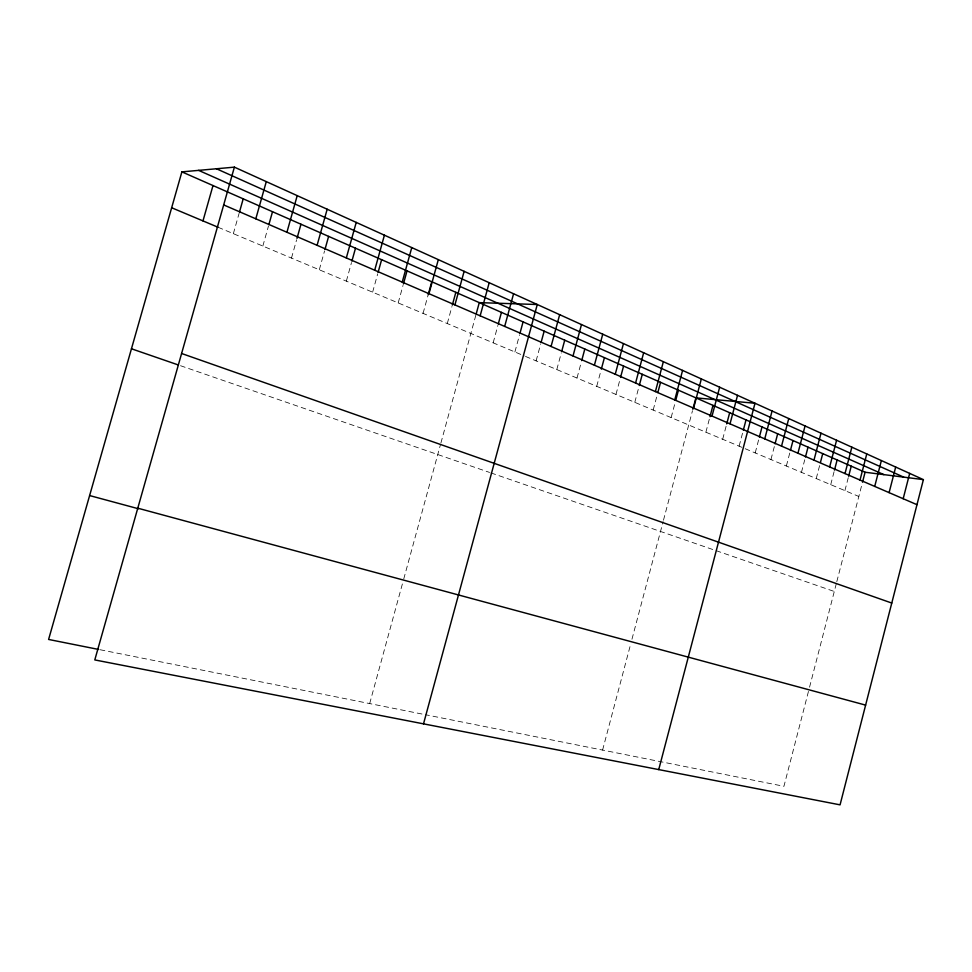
<?xml version="1.0" encoding="UTF-8"?>
<svg xmlns="http://www.w3.org/2000/svg" width="972" height="972" viewBox="0 0 972 972"><rect width="100%" height="100%" fill="white"/><g stroke="black" fill="none" stroke-linecap="round" stroke-linejoin="round"><path stroke-width="0.73" stroke-dasharray="4.86 3.65" d="M808.461 691.42L783.942 786.299L425.335 714.687M809.554 687.192L836.455 583.066M836.807 581.657L862.14 483.643M816.237 478.564L819.675 465.357M830.72 484.651L834.11 471.578M844.911 490.617L848.264 477.665M770.942 459.537L774.684 445.249M786.36 466.013L790.054 451.871M801.45 472.356L804.743 459.756M722.682 439.259L726.363 425.286M739.121 446.16L742.96 431.568M755.208 452.928L758.986 438.481M671.142 417.608L675.358 401.728M602.591 750.092L630.84 643.415M631.958 639.224L663.111 521.624M663.475 520.227L692.489 410.706M705.879 432.2L709.609 418.082M634.789 402.335L638.908 386.905M653.172 410.062L657.06 395.458M577.004 378.047L581.305 362.082M596.723 386.334L600.963 370.563M615.981 394.425L620.16 378.825M536.107 360.867L540.711 343.881M556.798 369.567L561.33 352.787M493.156 342.824L497.895 325.426M514.893 351.961L519.57 334.769M447.278 323.555L451.944 306.52M369.676 703.57L402.955 581.839M403.745 578.984L440.523 444.423M440.911 442.977L475.83 315.244M398.192 302.924L403.016 285.44M423.063 313.373L428.202 294.686M346.336 281.139L351.512 262.525M372.616 292.183L377.707 273.825M319.302 269.779L324.563 250.91M262.841 246.062L268.479 226.026M291.479 258.09L296.618 239.756M233.353 233.669L239.1 213.354M100.08 649.733L423.913 714.408M180.513 365.715L489.584 472.441M490.945 472.914L834.28 591.462M218.165 227.29L524.175 355.861M525.5 356.42L858.823 496.461"/><path stroke-width="1.46" d="M903.182 498.721L909.683 473.4M923.4 479.621L840.063 804.852L94.794 659.927L234.386 167.148L923.4 479.621L865.08 472.246L181.886 171.874L48.6 639.454L98.597 649.442M860.013 480.059L866.769 453.936M862.504 482.209L865.08 472.246M874.715 486.413L881.373 460.57M889.101 492.634L895.686 467.046M813.977 460.157L821 433.184M820.441 462.429L822.725 453.62M829.663 466.937L836.588 440.255M834.486 470.12L837.135 459.95M845.008 473.571L851.849 447.169M848.641 476.231L851.241 466.159M764.757 438.87L772.072 410.998M775.061 443.815L777.673 433.816M781.537 446.136L788.754 418.555M790.418 450.461L793.006 440.559M797.939 453.219L805.059 425.955M805.472 456.962L808.024 447.156M726.728 423.889L729.68 412.711M730.021 423.853L737.541 395.337M743.337 430.11L746.022 419.904M658.737 769.593L755.001 403.259L695.891 397.864L692.866 409.285M759.375 437.036L762.024 426.939M674.738 399.954L682.587 370.405M675.747 400.282L678.432 390.185M693.607 408.106L701.347 378.922M709.985 416.672L712.974 405.373M712.026 416.077L719.657 387.221M635.579 383.017L643.658 352.751M639.284 385.507L642.285 374.293M655.395 391.595L663.354 361.693M657.837 392.542L660.559 382.324M581.693 360.636L584.816 349.021M594.402 365.217L602.737 334.198M601.34 369.117L604.426 357.647M615.252 374.232L623.453 343.602M620.537 377.415L623.574 366.067M541.088 342.472L544.162 331.148M551.063 346.482L559.665 314.673M561.707 351.39L564.732 340.2M573.018 355.971L581.487 324.563M498.284 323.98L501.455 312.377M504.675 326.422L513.568 293.763M519.959 333.335L523.07 321.878M423.513 723.848L537.273 304.515L479.281 302.632L476.219 313.835M452.332 305.099L455.844 292.317M454.92 304.904L464.13 271.334M480.156 315.815L489.195 282.706M402.226 282.123L411.764 247.593M403.416 283.982L407.037 270.872M428.202 294.686L431.775 281.734M428.956 293.678L438.323 259.633M351.913 261.091L355.497 248.2M374.694 270.216L384.414 235.188M378.096 272.403L381.619 259.694M317.091 245.309L327.175 209.235M324.976 249.452L328.621 236.39M346.324 257.957L356.226 222.406M268.88 224.593L272.512 211.726M286.922 232.272L297.213 195.639M297.019 238.347L300.968 224.228M239.513 211.896L243.207 198.835M255.806 218.822L266.292 181.618M202.978 220.911L213.002 185.555M181.886 171.874L234.386 167.148M137.781 508.186L865.615 705.113M89.618 495.562L138.449 508.757M131.463 348.778L177.682 364.743M181.606 353.492L891.774 603.053M171.655 207.753L218.165 227.29M223.681 204.922L916.973 504.687M198.616 170.367L883.888 474.628M216.452 168.764L903.705 477.131"/></g></svg>
